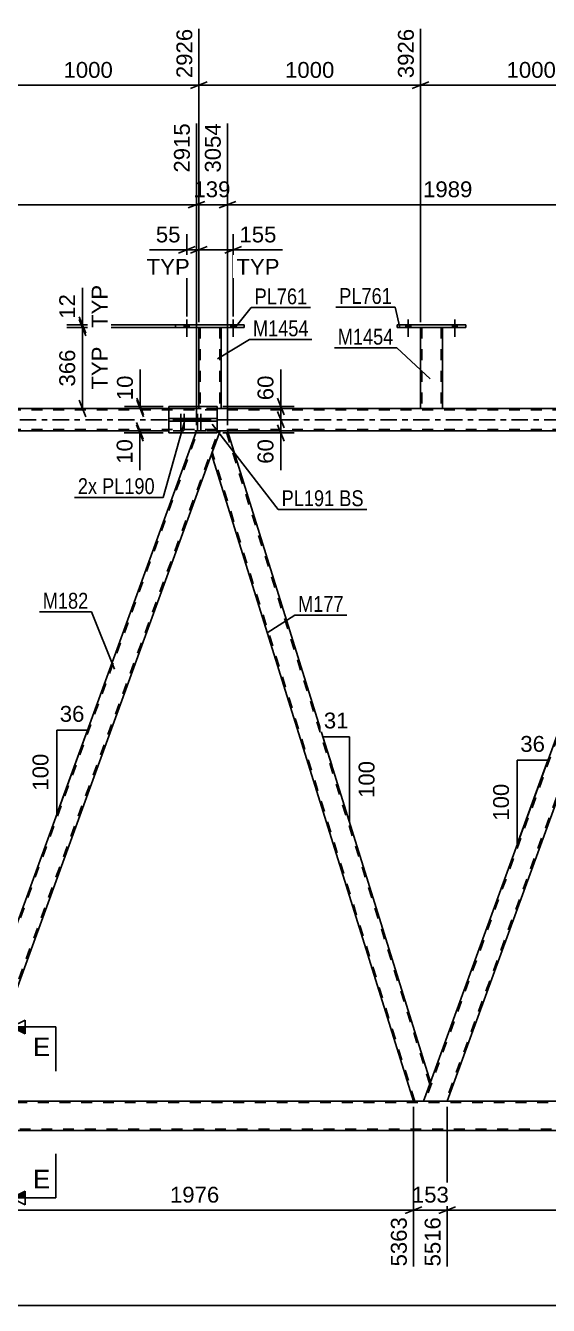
# Model space of a CAD drawing. Header units: millimetres. Extents: x -116 to 725, y -385 to 209.
# Drawn here: x 56.3 to 150.7, y -160.1 to 71.2 of the extents above; entities that cross this region are included whole.
import ezdxf

# ---------------------------------------------------------------- set-up
doc = ezdxf.new("R2010")
doc.units = ezdxf.units.MM
doc.linetypes.add('DXK_LINE_DOT2', pattern=[3.9198, 1.9599, -1.9599])
doc.linetypes.add('DXK_LINE_DOT3', pattern=[5.9187, 2.979, -0.9799, 0.9799, -0.9799])
doc.styles.add('Arial', font='arial.ttf', dxfattribs={"height": 0.2})
doc.styles.add('Arial Narrow', font='ARIALN.TTF', dxfattribs={"height": 0.2})

# ---------------------------------------------------------------- blocks, each defined once
blk = doc.blocks.new('Part-203724257-5581 - 5151')
at = {"color": 7, "linetype": 'DXK_LINE_DOT2'}
for p, q in [((43.25, -123.22), (87.37, -2)), ((46.99, -123.22), (91.11, -2)), ((87.11, -2), (86.97, -2.4)), ((90.86, -2), (87.11, -2)), ((87.37, -2), (87.39, -2)), ((91.37, -2), (89.82, -6.25)), ((42.99, -123.22), (44.75, -118.4)), ((47.25, -123.22), (49, -118.4)), ((47.25, -123.22), (42.99, -123.22))]:
    blk.add_line(p, q, dxfattribs=at)
at = {"color": 2, "linetype": 'Continuous'}
for p, q in [((90.86, -2), (90.85, -2)), ((91.37, -2), (90.86, -2)), ((44.75, -118.4), (86.97, -2.4)), ((49, -118.4), (89.82, -6.25))]:
    blk.add_line(p, q, dxfattribs=at)
blk = doc.blocks.new('Bolt-203724257-5195 - 5151')
at = {"linetype": 'Continuous'}
for points in [[(84.91, 16.64), (85.79, 16.64), (85.79, 17.12), (84.91, 17.12)], [(93.31, 16.64), (94.19, 16.64), (94.19, 17.12), (93.31, 17.12)]]:
    blk.add_hatch(color=1, dxfattribs=at).paths.add_polyline_path(points)
at = {"color": 1, "linetype": 'Continuous'}
for p, q in [((84.91, 17.12), (84.91, 16.64)), ((85.35, 18.12), (85.35, 15)), ((85.79, 17.12), (85.79, 16.64)), ((93.31, 17.12), (93.31, 16.64)), ((93.75, 18.12), (93.75, 15)), ((94.19, 17.12), (94.19, 16.64))]:
    blk.add_line(p, q, dxfattribs=at)
blk = doc.blocks.new('Bolt-203724257-5196 - 5151')
at = {"linetype": 'Continuous'}
for points in [[(84.91, 16.64), (85.79, 16.64), (85.79, 17.12), (84.91, 17.12)], [(93.31, 16.64), (94.19, 16.64), (94.19, 17.12), (93.31, 17.12)]]:
    blk.add_hatch(color=1, dxfattribs=at).paths.add_polyline_path(points)
at = {"color": 1, "linetype": 'Continuous'}
for p, q in [((84.91, 17.12), (84.91, 16.64)), ((85.35, 18.12), (85.35, 15)), ((85.79, 17.12), (85.79, 16.64)), ((93.31, 17.12), (93.31, 16.64)), ((93.75, 18.12), (93.75, 15)), ((94.19, 17.12), (94.19, 16.64))]:
    blk.add_line(p, q, dxfattribs=at)
blk = doc.blocks.new('Bolt-203724257-5197 - 5151')
at = {"linetype": 'Continuous'}
for points in [[(124.91, 16.64), (125.79, 16.64), (125.79, 17.12), (124.91, 17.12)], [(133.31, 16.64), (134.19, 16.64), (134.19, 17.12), (133.31, 17.12)]]:
    blk.add_hatch(color=1, dxfattribs=at).paths.add_polyline_path(points)
at = {"color": 1, "linetype": 'Continuous'}
for p, q in [((124.91, 17.12), (124.91, 16.64)), ((125.35, 18.12), (125.35, 15)), ((125.79, 17.12), (125.79, 16.64)), ((133.31, 17.12), (133.31, 16.64)), ((133.75, 18.12), (133.75, 15)), ((134.19, 17.12), (134.19, 16.64))]:
    blk.add_line(p, q, dxfattribs=at)
blk = doc.blocks.new('Bolt-203724257-5198 - 5151')
at = {"linetype": 'Continuous'}
for points in [[(124.91, 16.64), (125.79, 16.64), (125.79, 17.12), (124.91, 17.12)], [(133.31, 16.64), (134.19, 16.64), (134.19, 17.12), (133.31, 17.12)]]:
    blk.add_hatch(color=1, dxfattribs=at).paths.add_polyline_path(points)
at = {"color": 1, "linetype": 'Continuous'}
for p, q in [((124.91, 17.12), (124.91, 16.64)), ((125.35, 18.12), (125.35, 15)), ((125.79, 17.12), (125.79, 16.64)), ((133.31, 17.12), (133.31, 16.64)), ((133.75, 18.12), (133.75, 15)), ((134.19, 17.12), (134.19, 16.64))]:
    blk.add_line(p, q, dxfattribs=at)
blk = doc.blocks.new('Bolt-203724257-5201 - 5151')
at = {"color": 1, "linetype": 'DXK_LINE_DOT2'}
for p, q in [((83.91, 0.24), (83.91, -0.24)), ((84.27, 1.04), (84.27, -1.96)), ((84.5, 0.24), (84.5, -0.24)), ((84.63, 0.24), (84.63, -0.24)), ((84.86, 1.04), (84.86, -1.96)), ((85.22, 0.24), (85.22, -0.24)), ((86.94, 0.24), (86.94, -0.24)), ((87.3, 1.04), (87.3, -1.96)), ((87.53, 0.24), (87.53, -0.24)), ((87.66, 0.24), (87.66, -0.24)), ((87.89, 1.04), (87.89, -1.96)), ((88.25, 0.24), (88.25, -0.24))]:
    blk.add_line(p, q, dxfattribs=at)
blk = doc.blocks.new('Part-203724257-5242 - 5151')
at = {"color": 7, "linetype": 'DXK_LINE_DOT2'}
for p, q in [((605.29, -123.46), (-50.14, -123.46)), ((605.92, -128.26), (-50.14, -128.26))]:
    blk.add_line(p, q, dxfattribs=at)
at = {"color": 2, "linetype": 'Continuous'}
for p, q in [((206.76, -123.22), (51.7, -123.22)), ((206.76, -128.5), (51.7, -128.5))]:
    blk.add_line(p, q, dxfattribs=at)
blk = doc.blocks.new('Part-203724257-5247 - 5151')
at = {"color": 7, "linetype": 'DXK_LINE_DOT3'}
blk.add_line((-39.49, 0), (623.74, 0), dxfattribs=at)
at = {"color": 7, "linetype": 'DXK_LINE_DOT2'}
for p, q in [((623.74, 1.76), (-29.49, 1.76)), ((91.55, 2), (82.11, 2)), ((131.55, 2), (127.55, 2)), ((623.74, -1.76), (-29.49, -1.76)), ((92.69, -2), (82.11, -2))]:
    blk.add_line(p, q, dxfattribs=at)
at = {"color": 2, "linetype": 'Continuous'}
for p, q in [((82.11, 2), (51.55, 2)), ((127.55, 2), (91.55, 2)), ((167.55, 2), (131.55, 2)), ((82.11, -2), (13.17, -2)), ((172.25, -2), (92.69, -2))]:
    blk.add_line(p, q, dxfattribs=at)
blk = doc.blocks.new('Part-203724257-5282 - 5151')
at = {"color": 2, "linetype": 'Continuous'}
for p, q in [((83.35, 16.64), (83.35, 17.12)), ((83.35, 17.12), (95.75, 17.12)), ((95.75, 16.64), (83.35, 16.64)), ((95.75, 17.12), (95.75, 16.64))]:
    blk.add_line(p, q, dxfattribs=at)
blk = doc.blocks.new('Part-203724257-5287 - 5151')
at = {"color": 7, "linetype": 'DXK_LINE_DOT2'}
for p, q in [((87.55, 16.64), (87.55, 16.65)), ((87.55, 16.64), (87.55, 16.65)), ((87.58, 16.65), (87.55, 16.65)), ((87.55, 16.64), (87.55, 16.64)), ((87.55, 16.64), (87.58, 16.64)), ((87.69, 16.65), (87.58, 16.65)), ((87.58, 16.64), (87.69, 16.64)), ((87.84, 16.65), (87.69, 16.65)), ((87.69, 16.64), (87.84, 16.64)), ((87.79, 16.65), (87.79, 16.64)), ((87.79, 16.65), (87.79, 2)), ((87.79, 16.65), (87.8, 16.65)), ((87.8, 16.64), (87.79, 16.64)), ((87.8, 16.65), (87.86, 16.65)), ((87.86, 16.64), (87.8, 16.64)), ((91.25, 16.65), (87.84, 16.65)), ((91.25, 16.64), (87.84, 16.64)), ((87.86, 16.65), (87.93, 16.65)), ((91.16, 16.64), (87.86, 16.64)), ((91.24, 16.65), (87.93, 16.65)), ((91.24, 16.64), (91.16, 16.64)), ((91.24, 16.65), (91.29, 16.65)), ((91.29, 16.64), (91.24, 16.64)), ((91.41, 16.65), (91.25, 16.65)), ((91.25, 16.64), (91.41, 16.64)), ((91.29, 16.65), (91.31, 16.65)), ((91.31, 16.64), (91.29, 16.64)), ((91.31, 16.64), (91.31, 16.65)), ((91.31, 16.65), (91.31, 2)), ((91.51, 16.65), (91.41, 16.65)), ((91.41, 16.64), (91.51, 16.64)), ((91.55, 16.65), (91.51, 16.65)), ((91.51, 16.64), (91.55, 16.64)), ((91.55, 16.65), (91.55, 16.64)), ((91.55, 16.64), (91.55, 16.65)), ((91.55, 16.64), (91.55, 16.64)), ((87.55, 2.4), (87.55, 2)), ((87.58, 2), (87.55, 2)), ((87.55, 2), (87.58, 2)), ((87.69, 2), (87.58, 2)), ((87.58, 2), (87.69, 2)), ((87.84, 2), (87.69, 2)), ((87.69, 2), (87.84, 2)), ((87.8, 2), (87.79, 2)), ((87.79, 2), (87.8, 2)), ((87.86, 2), (87.8, 2)), ((87.8, 2), (87.86, 2)), ((91.25, 2), (87.84, 2)), ((90.85, 2), (87.84, 2)), ((91.16, 2), (87.86, 2)), ((87.86, 2), (87.93, 2)), ((91.29, 2), (87.93, 2)), ((91.24, 2), (91.16, 2)), ((91.29, 2), (91.24, 2)), ((91.25, 2), (91.41, 2)), ((91.31, 2), (91.29, 2)), ((91.29, 2), (91.31, 2)), ((91.41, 2), (91.51, 2)), ((91.51, 2), (91.55, 2))]:
    blk.add_line(p, q, dxfattribs=at)
at = {"color": 2, "linetype": 'Continuous'}
for p, q in [((87.55, 16.64), (87.55, 2.4)), ((91.55, 16.64), (91.55, 2)), ((91.25, 2), (90.85, 2)), ((91.41, 2), (91.25, 2)), ((91.51, 2), (91.41, 2)), ((91.55, 2), (91.51, 2))]:
    blk.add_line(p, q, dxfattribs=at)
blk = doc.blocks.new('Part-203724257-5292 - 5151')
at = {"color": 2, "linetype": 'Continuous'}
for p, q in [((123.35, 16.64), (123.35, 17.12)), ((123.35, 17.12), (135.75, 17.12)), ((135.75, 16.64), (123.35, 16.64)), ((135.75, 17.12), (135.75, 16.64))]:
    blk.add_line(p, q, dxfattribs=at)
blk = doc.blocks.new('Part-203724257-5297 - 5151')
at = {"color": 7, "linetype": 'DXK_LINE_DOT2'}
for p, q in [((127.55, 16.64), (127.55, 16.65)), ((127.55, 16.65), (127.55, 16.64)), ((127.58, 16.65), (127.55, 16.65)), ((127.55, 16.64), (127.55, 16.64)), ((127.55, 16.64), (127.58, 16.64)), ((127.69, 16.65), (127.58, 16.65)), ((127.58, 16.64), (127.69, 16.64)), ((127.84, 16.65), (127.69, 16.65)), ((127.69, 16.64), (127.84, 16.64)), ((127.79, 16.65), (127.79, 16.64)), ((127.79, 16.65), (127.79, 2)), ((127.79, 16.65), (127.8, 16.65)), ((127.8, 16.64), (127.79, 16.64)), ((127.8, 16.65), (127.86, 16.65)), ((127.86, 16.64), (127.8, 16.64)), ((131.25, 16.65), (127.84, 16.65)), ((131.25, 16.64), (127.84, 16.64)), ((127.86, 16.65), (127.93, 16.65)), ((131.16, 16.64), (127.86, 16.64)), ((131.24, 16.65), (127.93, 16.65)), ((131.24, 16.64), (131.16, 16.64)), ((131.24, 16.65), (131.29, 16.65)), ((131.29, 16.64), (131.24, 16.64)), ((131.41, 16.65), (131.25, 16.65)), ((131.25, 16.64), (131.41, 16.64)), ((131.29, 16.65), (131.31, 16.65)), ((131.31, 16.64), (131.29, 16.64)), ((131.31, 16.64), (131.31, 16.65)), ((131.31, 16.65), (131.31, 2)), ((131.51, 16.65), (131.41, 16.65)), ((131.41, 16.64), (131.51, 16.64)), ((131.55, 16.65), (131.51, 16.65)), ((131.51, 16.64), (131.55, 16.64)), ((131.55, 16.65), (131.55, 16.64)), ((131.55, 16.64), (131.55, 16.65)), ((131.55, 16.64), (131.55, 16.64)), ((127.55, 2), (127.58, 2)), ((127.58, 2), (127.69, 2)), ((127.69, 2), (127.84, 2)), ((127.8, 2), (127.79, 2)), ((127.79, 2), (127.8, 2)), ((127.86, 2), (127.8, 2)), ((127.8, 2), (127.86, 2)), ((131.25, 2), (127.84, 2)), ((131.16, 2), (127.86, 2)), ((127.86, 2), (127.93, 2)), ((131.24, 2), (127.93, 2)), ((131.24, 2), (131.16, 2)), ((131.29, 2), (131.24, 2)), ((131.24, 2), (131.29, 2)), ((131.25, 2), (131.41, 2)), ((131.31, 2), (131.29, 2)), ((131.29, 2), (131.31, 2)), ((131.41, 2), (131.51, 2)), ((131.51, 2), (131.55, 2))]:
    blk.add_line(p, q, dxfattribs=at)
at = {"color": 2, "linetype": 'Continuous'}
for p, q in [((127.55, 16.64), (127.55, 2)), ((131.55, 16.64), (131.55, 2)), ((127.58, 2), (127.55, 2)), ((127.69, 2), (127.58, 2)), ((127.84, 2), (127.69, 2)), ((131.25, 2), (127.84, 2)), ((131.41, 2), (131.25, 2)), ((131.51, 2), (131.41, 2)), ((131.55, 2), (131.51, 2))]:
    blk.add_line(p, q, dxfattribs=at)
blk = doc.blocks.new('Part-203724257-5312 - 5151')
at = {"color": 7, "linetype": 'DXK_LINE_DOT2'}
for p, q in [((82.11, 2.4), (82.11, -2.4)), ((82.11, 2.4), (90.85, 2.4)), ((90.85, 2.4), (90.85, -2.4)), ((82.11, -2.4), (90.85, -2.4))]:
    blk.add_line(p, q, dxfattribs=at)
blk = doc.blocks.new('Part-203724257-5679 - 5151')
at = {"color": 2, "linetype": 'Continuous'}
for p, q in [((90.85, 2.4), (82.11, 2.4)), ((82.11, 2.4), (82.11, 0.24)), ((90.85, -2.4), (90.85, 2.4)), ((82.11, -2.4), (82.11, -0.24)), ((90.85, -2.4), (82.11, -2.4))]:
    blk.add_line(p, q, dxfattribs=at)
at = {"color": 7, "linetype": 'DXK_LINE_DOT2'}
blk.add_line((82.11, -0.24), (82.11, 0.24), dxfattribs=at)
blk = doc.blocks.new('Part-203724257-5576 - 5151')
at = {"color": 7, "linetype": 'DXK_LINE_DOT2'}
for p, q in [((172.5, -2), (128.38, -123.22)), ((176.25, -2), (132.13, -123.22)), ((172.5, -2), (172.52, -2)), ((176.5, -2), (174.96, -6.25)), ((129.39, -119.75), (128.13, -123.22)), ((132.38, -123.22), (128.13, -123.22))]:
    blk.add_line(p, q, dxfattribs=at)
at = {"color": 2, "linetype": 'Continuous'}
for p, q in [((172.25, -2), (129.39, -119.75)), ((172.25, -2), (176.5, -2)), ((174.96, -6.25), (132.38, -123.22))]:
    blk.add_line(p, q, dxfattribs=at)
blk = doc.blocks.new('Part-203724257-5616 - 5151')
at = {"color": 2, "linetype": 'Continuous'}
for p, q in [((91.37, -2), (89.82, -6.25)), ((92.69, -2), (91.37, -2)), ((129.39, -119.75), (92.69, -2)), ((126.28, -123.22), (89.82, -6.25)), ((128.13, -123.22), (129.39, -119.75))]:
    blk.add_line(p, q, dxfattribs=at)
at = {"color": 7, "linetype": 'DXK_LINE_DOT2'}
for p, q in [((129.25, -120.12), (92.43, -2)), ((126.53, -123.22), (89.96, -5.88)), ((128.13, -123.22), (126.28, -123.22))]:
    blk.add_line(p, q, dxfattribs=at)
blk = doc.blocks.new('Part-203724257-5664 - 5151')
at = {"color": 7, "linetype": 'DXK_LINE_DOT2'}
for p, q in [((90.85, 0.24), (82.11, 0.24)), ((82.11, 0.24), (82.11, -0.24)), ((88.54, 0.24), (88.54, -0.24)), ((90.85, 0.24), (90.85, -0.24)), ((90.85, -0.24), (82.11, -0.24))]:
    blk.add_line(p, q, dxfattribs=at)
blk = doc.blocks.new('Part-203724257-5674 - 5151')
at = {"color": 2, "linetype": 'Continuous'}
for p, q in [((82.11, -0.24), (82.11, 0.24)), ((90.85, 0.24), (82.11, 0.24)), ((88.54, -0.24), (88.54, 0.24)), ((90.85, 0.24), (90.85, -0.24)), ((90.85, -0.24), (82.11, -0.24))]:
    blk.add_line(p, q, dxfattribs=at)
blk = doc.blocks.new('Bolt-203724257-5680 - 5151')
at = {"linetype": 'Continuous'}
for points in [[(84.63, 0.24), (83.91, 0.24), (83.91, -0.24), (84.63, -0.24)], [(85.22, 0.24), (84.5, 0.24), (84.5, -0.24), (85.22, -0.24)], [(87.66, 0.24), (86.94, 0.24), (86.94, -0.24), (87.66, -0.24)], [(88.25, 0.24), (87.53, 0.24), (87.53, -0.24), (88.25, -0.24)]]:
    blk.add_hatch(color=1, dxfattribs=at).paths.add_polyline_path(points)
at = {"color": 1, "linetype": 'Continuous'}
for p, q in [((83.91, 0.24), (83.91, -0.24)), ((84.27, 1.04), (84.27, -1.96)), ((84.5, 0.24), (84.5, -0.24)), ((84.63, 0.24), (84.63, -0.24)), ((84.86, 1.04), (84.86, -1.96)), ((85.22, 0.24), (85.22, -0.24)), ((86.94, 0.24), (86.94, -0.24)), ((87.3, 1.04), (87.3, -1.96)), ((87.53, 0.24), (87.53, -0.24)), ((87.66, 0.24), (87.66, -0.24)), ((87.89, 1.04), (87.89, -1.96)), ((88.25, 0.24), (88.25, -0.24))]:
    blk.add_line(p, q, dxfattribs=at)
blk = doc.blocks.new('StraightDimension-203724257-6617 - 5151')
at = {"color": 7, "linetype": 'Continuous'}
for p, q in [((101.75, 1.5), (102.95, -1.5)), ((91.85, 0), (104.75, 0)), ((102.95, -3.9), (101.75, -0.9)), ((102.35, -2.4), (102.35, 0)), ((91.85, -2.4), (104.75, -2.4))]:
    blk.add_line(p, q, dxfattribs=at)
at = {"color": 0}
blk.add_wipeout([(101.6, -2.93), (97.4, -2.93), (97.4, -8.57), (101.6, -8.57)], dxfattribs=at)
at = {"color": 7, "linetype": 'Continuous'}
blk.add_line((102.35, -2.4), (102.35, -9.1), dxfattribs=at)
blk.add_line((102.35, -2.4), (102.35, -9.1), dxfattribs=at)
at = {"color": 3, "style": 'Arial'}
blk.add_text('60', height=2.865, rotation=90.0002, dxfattribs=at).set_placement((101, -7.97))
blk = doc.blocks.new('AngleDimension-203724257-6603 - 5151')
at = {"color": 7, "linetype": 'Continuous'}
for p, q in [((61.87, -56.11), (67.42, -56.11)), ((61.87, -71.34), (67.42, -56.11)), ((61.87, -71.34), (61.87, -56.11)), ((62.92, -68.46), (67.42, -56.11))]:
    blk.add_line(p, q, dxfattribs=at)
at = {"color": 0}
for points in [[(67.47, -55.21), (67.47, -51.01), (61.82, -51.01), (61.82, -55.21)], [(60.97, -59.79), (56.77, -59.79), (56.77, -67.66), (60.97, -67.66)]]:
    blk.add_wipeout(points, dxfattribs=at)
at = {"color": 3, "style": 'Arial'}
blk.add_text('36', height=2.865, dxfattribs=at).set_placement((62.42, -54.61))
blk.add_text('100', height=2.865, rotation=90.0002, dxfattribs=at).set_placement((60.37, -67.06))
blk = doc.blocks.new('StraightDimension-203724257-5969 - 5151')
at = {"color": 7, "linetype": 'Continuous'}
for p, q in [((127.55, 17.64), (127.55, 70.64)), ((167.55, 17.64), (167.55, 70.64)), ((129.05, 61.05), (126.05, 59.85)), ((127.55, 60.45), (167.55, 60.45)), ((166.05, 59.85), (169.05, 61.05))]:
    blk.add_line(p, q, dxfattribs=at)
at = {"color": 0, "linetype": 'Continuous'}
blk.add_wipeout([(166.95, 71.24), (162.75, 71.24), (162.75, 61.15), (166.95, 61.15)], dxfattribs=at)
at = {"color": 0}
blk.add_wipeout([(152.59, 61.2), (152.59, 65.4), (142.5, 65.4), (142.5, 61.2)], dxfattribs=at)
at = {"color": 3, "linetype": 'Continuous', "style": 'Arial'}
blk.add_text('4926', height=2.865, rotation=90.0002, dxfattribs=at).set_placement((166.35, 61.75))
at = {"color": 3, "style": 'Arial'}
blk.add_text('1000', height=2.865, dxfattribs=at).set_placement((143.1, 61.8))
blk = doc.blocks.new('AngleDimension-203724257-7009 - 5151')
at = {"color": 7, "linetype": 'Continuous'}
for p, q in [((145.03, -61.54), (150.57, -61.54)), ((145.03, -76.76), (150.57, -61.54)), ((145.03, -76.76), (145.03, -61.54)), ((147.75, -69.3), (150.57, -61.54))]:
    blk.add_line(p, q, dxfattribs=at)
at = {"color": 0}
for points in [[(150.63, -60.64), (150.63, -56.44), (144.98, -56.44), (144.98, -60.64)], [(144.13, -65.22), (139.93, -65.22), (139.93, -73.09), (144.13, -73.09)]]:
    blk.add_wipeout(points, dxfattribs=at)
at = {"color": 3, "style": 'Arial'}
blk.add_text('36', height=2.865, dxfattribs=at).set_placement((145.58, -60.04))
blk.add_text('100', height=2.865, rotation=90.0002, dxfattribs=at).set_placement((143.53, -72.49))
blk = doc.blocks.new('StraightDimension-203724257-6466 - 5151')
at = {"color": 7, "linetype": 'Continuous'}
for p, q in [((85.35, 18.63), (85.35, 33.55)), ((87.55, 17.64), (87.55, 33.55)), ((83.85, 30.1), (86.85, 31.3)), ((85.35, 30.7), (87.55, 30.7)), ((89.05, 31.3), (86.05, 30.1))]:
    blk.add_line(p, q, dxfattribs=at)
at = {"color": 0}
blk.add_wipeout([(84.82, 31.45), (84.82, 35.65), (79.17, 35.65), (79.17, 31.45)], dxfattribs=at)
at = {"color": 7, "linetype": 'Continuous'}
blk.add_line((85.35, 30.7), (78.65, 30.7), dxfattribs=at)
at = {"color": 3, "style": 'Arial'}
blk.add_text('55', height=2.865, dxfattribs=at).set_placement((79.77, 32.05))
at = {"color": 0, "linetype": 'Continuous'}
blk.add_wipeout([(86.49, 25.6), (86.49, 29.8), (77.51, 29.8), (77.51, 25.6)], dxfattribs=at)
at = {"color": 7, "linetype": 'Continuous'}
blk.add_line((85.35, 30.7), (78.65, 30.7), dxfattribs=at)
at = {"color": 3, "linetype": 'Continuous', "style": 'Arial'}
blk.add_text('TYP', height=2.865, dxfattribs=at).set_placement((78.11, 26.2))
blk = doc.blocks.new('StraightDimension-203724257-6443 - 5151')
at = {"color": 7, "linetype": 'Continuous'}
for p, q in [((87.11, -1), (87.11, 53.57)), ((92.69, -1), (92.69, 53.57)), ((85.61, 38.27), (88.61, 39.47)), ((94.19, 39.47), (91.19, 38.27)), ((87.11, 38.87), (92.69, 38.87))]:
    blk.add_line(p, q, dxfattribs=at)
at = {"color": 0}
blk.add_wipeout([(93.83, 39.62), (93.83, 43.82), (85.96, 43.82), (85.96, 39.62)], dxfattribs=at)
at = {"color": 0, "linetype": 'Continuous'}
blk.add_wipeout([(92.09, 54.17), (87.89, 54.17), (87.89, 44.07), (92.09, 44.07)], dxfattribs=at)
at = {"color": 3, "linetype": 'Continuous', "style": 'Arial'}
blk.add_text('3054', height=2.865, rotation=90.0002, dxfattribs=at).set_placement((91.49, 44.67))
at = {"color": 3, "style": 'Arial'}
blk.add_text('139', height=2.865, dxfattribs=at).set_placement((86.56, 40.22))
blk = doc.blocks.new('StraightDimension-203724257-6894 - 5151')
at = {"color": 7, "linetype": 'Continuous'}
for p, q in [((88.55, 16.64), (63.7, 16.64)), ((67.15, 15.14), (65.95, 18.14)), ((66.55, 2), (66.55, 16.64)), ((65.95, 3.5), (67.15, 0.5)), ((86.55, 2), (63.7, 2))]:
    blk.add_line(p, q, dxfattribs=at)
at = {"color": 0}
blk.add_wipeout([(65.8, 13.26), (61.6, 13.26), (61.6, 5.39), (65.8, 5.39)], dxfattribs=at)
at = {"color": 0, "linetype": 'Continuous'}
blk.add_wipeout([(71.65, 13.81), (67.45, 13.81), (67.45, 4.83), (71.65, 4.83)], dxfattribs=at)
at = {"color": 3, "style": 'Arial'}
blk.add_text('366', height=2.865, rotation=90.0002, dxfattribs=at).set_placement((65.2, 5.99))
at = {"color": 3, "linetype": 'Continuous', "style": 'Arial'}
blk.add_text('TYP', height=2.865, rotation=90.0002, dxfattribs=at).set_placement((71.05, 5.43))
blk = doc.blocks.new('StraightDimension-203724257-6523 - 5151')
at = {"color": 7, "linetype": 'Continuous'}
for p, q in [((81.11, -2), (74.06, -2)), ((76.31, -0.5), (77.51, -3.5)), ((77.51, -3.9), (76.31, -0.9)), ((76.91, -2.4), (76.91, -2)), ((81.11, -2.4), (74.06, -2.4))]:
    blk.add_line(p, q, dxfattribs=at)
at = {"color": 0}
blk.add_wipeout([(76.16, -2.93), (71.96, -2.93), (71.96, -8.57), (76.16, -8.57)], dxfattribs=at)
at = {"color": 7, "linetype": 'Continuous'}
blk.add_line((76.91, -2.4), (76.91, -9.1), dxfattribs=at)
blk.add_line((76.91, -2.4), (76.91, -9.1), dxfattribs=at)
at = {"color": 3, "style": 'Arial'}
blk.add_text('10', height=2.865, rotation=90.0002, dxfattribs=at).set_placement((75.56, -7.97))
blk = doc.blocks.new('StraightDimension-203724257-6473 - 5151')
at = {"color": 7, "linetype": 'Continuous'}
for p, q in [((87.55, 17.64), (87.55, 33.55)), ((93.75, 18.63), (93.75, 33.55)), ((86.05, 30.1), (89.05, 31.3)), ((87.55, 30.7), (93.75, 30.7)), ((95.25, 31.3), (92.25, 30.1))]:
    blk.add_line(p, q, dxfattribs=at)
at = {"color": 0}
blk.add_wipeout([(102.14, 31.45), (102.14, 35.65), (94.27, 35.65), (94.27, 31.45)], dxfattribs=at)
at = {"color": 7, "linetype": 'Continuous'}
blk.add_line((93.75, 30.7), (102.67, 30.7), dxfattribs=at)
at = {"color": 3, "style": 'Arial'}
blk.add_text('155', height=2.865, dxfattribs=at).set_placement((94.87, 32.05))
at = {"color": 0, "linetype": 'Continuous'}
blk.add_wipeout([(102.69, 25.6), (102.69, 29.8), (93.72, 29.8), (93.72, 25.6)], dxfattribs=at)
at = {"color": 7, "linetype": 'Continuous'}
blk.add_line((93.75, 30.7), (102.67, 30.7), dxfattribs=at)
at = {"color": 3, "linetype": 'Continuous', "style": 'Arial'}
blk.add_text('TYP', height=2.865, dxfattribs=at).set_placement((94.32, 26.2))
blk = doc.blocks.new('StraightDimension-203724257-6495 - 5151')
at = {"color": 7, "linetype": 'Continuous'}
for p, q in [((81.11, 2.4), (74.12, 2.4)), ((76.37, 3.9), (77.57, 0.9)), ((77.57, 0.5), (76.37, 3.5)), ((76.97, 2), (76.97, 2.4)), ((81.11, 2), (74.12, 2))]:
    blk.add_line(p, q, dxfattribs=at)
at = {"color": 0}
blk.add_wipeout([(76.22, 8.57), (72.02, 8.57), (72.02, 2.92), (76.22, 2.92)], dxfattribs=at)
at = {"color": 7, "linetype": 'Continuous'}
blk.add_line((76.97, 2.4), (76.97, 9.1), dxfattribs=at)
blk.add_line((76.97, 2.4), (76.97, 9.1), dxfattribs=at)
at = {"color": 3, "style": 'Arial'}
blk.add_text('10', height=2.865, rotation=90.0002, dxfattribs=at).set_placement((75.62, 3.52))
blk = doc.blocks.new('AngleDimension-203724257-6481 - 5151')
at = {"color": 7, "linetype": 'Continuous'}
for p, q in [((111.54, -62.48), (109.93, -57.31)), ((114.75, -57.31), (109.93, -57.31)), ((114.75, -72.78), (109.93, -57.31)), ((114.75, -72.78), (114.75, -57.31))]:
    blk.add_line(p, q, dxfattribs=at)
at = {"color": 0}
for points in [[(115.16, -56.41), (115.16, -52.21), (109.51, -52.21), (109.51, -56.41)], [(119.85, -61.11), (115.65, -61.11), (115.65, -68.98), (119.85, -68.98)]]:
    blk.add_wipeout(points, dxfattribs=at)
at = {"color": 3, "style": 'Arial'}
blk.add_text('31', height=2.865, dxfattribs=at).set_placement((110.11, -55.81))
blk.add_text('100', height=2.865, rotation=90.0002, dxfattribs=at).set_placement((119.25, -68.38))
blk = doc.blocks.new('StraightDimension-203724257-6399 - 5151')
at = {"color": 7, "linetype": 'Continuous'}
for p, q in [((92.69, -1), (92.69, 53.57)), ((172.25, -1), (172.25, 53.57)), ((94.19, 39.47), (91.19, 38.27)), ((170.75, 38.27), (173.75, 39.47)), ((92.69, 38.87), (172.25, 38.87))]:
    blk.add_line(p, q, dxfattribs=at)
at = {"color": 0, "linetype": 'Continuous'}
blk.add_wipeout([(171.65, 54.17), (167.45, 54.17), (167.45, 44.07), (171.65, 44.07)], dxfattribs=at)
at = {"color": 0}
blk.add_wipeout([(137.51, 39.62), (137.51, 43.82), (127.42, 43.82), (127.42, 39.62)], dxfattribs=at)
at = {"color": 3, "linetype": 'Continuous', "style": 'Arial'}
blk.add_text('5043', height=2.865, rotation=90.0002, dxfattribs=at).set_placement((171.05, 44.67))
at = {"color": 3, "style": 'Arial'}
blk.add_text('1989', height=2.865, dxfattribs=at).set_placement((128.02, 40.22))
blk = doc.blocks.new('StraightDimension-203724257-5977 - 5151')
at = {"color": 7, "linetype": 'Continuous'}
for p, q in [((87.55, 17.64), (87.55, 70.64)), ((127.55, 17.64), (127.55, 70.64)), ((89.05, 61.05), (86.05, 59.85)), ((87.55, 60.45), (127.55, 60.45)), ((126.05, 59.85), (129.05, 61.05))]:
    blk.add_line(p, q, dxfattribs=at)
at = {"color": 0, "linetype": 'Continuous'}
blk.add_wipeout([(126.95, 71.24), (122.75, 71.24), (122.75, 61.15), (126.95, 61.15)], dxfattribs=at)
at = {"color": 0}
blk.add_wipeout([(112.59, 61.2), (112.59, 65.4), (102.5, 65.4), (102.5, 61.2)], dxfattribs=at)
at = {"color": 3, "linetype": 'Continuous', "style": 'Arial'}
blk.add_text('3926', height=2.865, rotation=90.0002, dxfattribs=at).set_placement((126.35, 61.75))
at = {"color": 3, "style": 'Arial'}
blk.add_text('1000', height=2.865, dxfattribs=at).set_placement((103.1, 61.8))
blk = doc.blocks.new('StraightDimension-203724257-5869 - 5151')
at = {"color": 7, "linetype": 'Continuous'}
for p, q in [((132.38, -124.22), (132.38, -153.07)), ((211.41, -124.22), (211.41, -153.07)), ((133.88, -142.28), (130.88, -143.48)), ((132.38, -142.88), (211.41, -142.88)), ((209.91, -143.48), (212.91, -142.28))]:
    blk.add_line(p, q, dxfattribs=at)
at = {"color": 0}
blk.add_wipeout([(176.95, -142.13), (176.95, -137.93), (166.85, -137.93), (166.85, -142.13)], dxfattribs=at)
at = {"color": 0, "linetype": 'Continuous'}
blk.add_wipeout([(210.81, -143.58), (206.61, -143.58), (206.61, -153.67), (210.81, -153.67)], dxfattribs=at)
at = {"color": 3, "style": 'Arial'}
blk.add_text('1976', height=2.865, dxfattribs=at).set_placement((167.45, -141.53))
at = {"color": 3, "linetype": 'Continuous', "style": 'Arial'}
blk.add_text('7492', height=2.865, rotation=90.0002, dxfattribs=at).set_placement((210.21, -153.07))
blk = doc.blocks.new('StraightDimension-203724257-5887 - 5151')
at = {"color": 7, "linetype": 'Continuous'}
for p, q in [((126.28, -124.22), (126.28, -153.07)), ((132.38, -124.22), (132.38, -153.07)), ((124.78, -143.48), (127.78, -142.28)), ((126.28, -142.88), (132.38, -142.88)), ((133.88, -142.28), (130.88, -143.48))]:
    blk.add_line(p, q, dxfattribs=at)
at = {"color": 0}
blk.add_wipeout([(133.27, -142.13), (133.27, -137.93), (125.4, -137.93), (125.4, -142.13)], dxfattribs=at)
at = {"color": 0, "linetype": 'Continuous'}
blk.add_wipeout([(131.78, -143.58), (127.58, -143.58), (127.58, -153.67), (131.78, -153.67)], dxfattribs=at)
at = {"color": 3, "style": 'Arial'}
blk.add_text('153', height=2.865, dxfattribs=at).set_placement((126, -141.53))
at = {"color": 3, "linetype": 'Continuous', "style": 'Arial'}
blk.add_text('5516', height=2.865, rotation=90.0002, dxfattribs=at).set_placement((131.18, -153.07))
blk = doc.blocks.new('StraightDimension-203724257-5901 - 5151')
at = {"color": 7, "linetype": 'Continuous'}
for p, q in [((47.25, -124.22), (47.25, -153.07)), ((126.28, -124.22), (126.28, -153.07)), ((48.75, -142.28), (45.75, -143.48)), ((47.25, -142.88), (126.28, -142.88)), ((124.78, -143.48), (127.78, -142.28))]:
    blk.add_line(p, q, dxfattribs=at)
at = {"color": 0}
blk.add_wipeout([(91.81, -142.13), (91.81, -137.93), (81.72, -137.93), (81.72, -142.13)], dxfattribs=at)
at = {"color": 0, "linetype": 'Continuous'}
blk.add_wipeout([(125.68, -143.58), (121.48, -143.58), (121.48, -153.67), (125.68, -153.67)], dxfattribs=at)
at = {"color": 3, "style": 'Arial'}
blk.add_text('1976', height=2.865, dxfattribs=at).set_placement((82.32, -141.53))
at = {"color": 3, "linetype": 'Continuous', "style": 'Arial'}
blk.add_text('5363', height=2.865, rotation=90.0002, dxfattribs=at).set_placement((125.08, -153.07))
blk = doc.blocks.new('StraightDimension-203724257-5985 - 5151')
at = {"color": 7, "linetype": 'Continuous'}
for p, q in [((47.55, 17.64), (47.55, 70.64)), ((87.55, 17.64), (87.55, 70.64)), ((49.05, 61.05), (46.05, 59.85)), ((47.55, 60.45), (87.55, 60.45)), ((86.05, 59.85), (89.05, 61.05))]:
    blk.add_line(p, q, dxfattribs=at)
at = {"color": 0, "linetype": 'Continuous'}
blk.add_wipeout([(86.95, 71.24), (82.75, 71.24), (82.75, 61.15), (86.95, 61.15)], dxfattribs=at)
at = {"color": 0}
blk.add_wipeout([(72.59, 61.2), (72.59, 65.4), (62.5, 65.4), (62.5, 61.2)], dxfattribs=at)
at = {"color": 3, "linetype": 'Continuous', "style": 'Arial'}
blk.add_text('2926', height=2.865, rotation=90.0002, dxfattribs=at).set_placement((86.35, 61.75))
at = {"color": 3, "style": 'Arial'}
blk.add_text('1000', height=2.865, dxfattribs=at).set_placement((63.1, 61.8))
blk = doc.blocks.new('StraightDimension-203724257-6120 - 5151')
at = {"color": 7, "linetype": 'Continuous'}
blk.add_line((-59.4, -160.11), (658.24, -160.11), dxfattribs=at)
blk = doc.blocks.new('StraightDimension-203724257-6421 - 5151')
at = {"color": 7, "linetype": 'Continuous'}
for p, q in [((87.11, -1), (87.11, 53.57)), ((7.55, -1), (7.55, 51.34)), ((9.05, 39.47), (6.05, 38.27)), ((85.61, 38.27), (88.61, 39.47)), ((7.55, 38.87), (87.11, 38.87))]:
    blk.add_line(p, q, dxfattribs=at)
at = {"color": 0, "linetype": 'Continuous'}
blk.add_wipeout([(86.51, 54.17), (82.31, 54.17), (82.31, 44.07), (86.51, 44.07)], dxfattribs=at)
at = {"color": 0}
blk.add_wipeout([(52.38, 39.62), (52.38, 43.82), (42.28, 43.82), (42.28, 39.62)], dxfattribs=at)
at = {"color": 3, "linetype": 'Continuous', "style": 'Arial'}
blk.add_text('2915', height=2.865, rotation=90.0002, dxfattribs=at).set_placement((85.91, 44.67))
at = {"color": 3, "style": 'Arial'}
blk.add_text('1989', height=2.865, dxfattribs=at).set_placement((42.88, 40.22))
blk = doc.blocks.new('StraightDimension-203724257-6634 - 5151')
at = {"color": 7, "linetype": 'Continuous'}
for p, q in [((91.85, 2.4), (104.75, 2.4)), ((101.75, 3.9), (102.95, 0.9)), ((102.35, 0), (102.35, 2.4)), ((102.95, -1.5), (101.75, 1.5)), ((91.85, 0), (104.75, 0))]:
    blk.add_line(p, q, dxfattribs=at)
at = {"color": 0}
blk.add_wipeout([(101.6, 8.57), (97.4, 8.57), (97.4, 2.92), (101.6, 2.92)], dxfattribs=at)
at = {"color": 7, "linetype": 'Continuous'}
blk.add_line((102.35, 2.4), (102.35, 9.1), dxfattribs=at)
blk.add_line((102.35, 2.4), (102.35, 9.1), dxfattribs=at)
at = {"color": 3, "style": 'Arial'}
blk.add_text('60', height=2.865, rotation=90.0002, dxfattribs=at).set_placement((101, 3.52))
blk = doc.blocks.new('StraightDimension-203724257-6875 - 5151')
at = {"color": 7, "linetype": 'Continuous'}
for p, q in [((65.95, 18.62), (67.15, 15.62)), ((88.55, 17.12), (63.7, 17.12)), ((88.55, 16.64), (63.7, 16.64)), ((67.15, 15.14), (65.95, 18.14)), ((66.55, 16.64), (66.55, 17.12))]:
    blk.add_line(p, q, dxfattribs=at)
at = {"color": 0}
blk.add_wipeout([(65.8, 23.29), (61.6, 23.29), (61.6, 17.65), (65.8, 17.65)], dxfattribs=at)
at = {"color": 7, "linetype": 'Continuous'}
blk.add_line((66.55, 17.12), (66.55, 23.82), dxfattribs=at)
at = {"color": 3, "style": 'Arial'}
blk.add_text('12', height=2.865, rotation=90.0002, dxfattribs=at).set_placement((65.2, 18.25))
at = {"color": 0, "linetype": 'Continuous'}
blk.add_wipeout([(71.65, 24.96), (67.45, 24.96), (67.45, 15.98), (71.65, 15.98)], dxfattribs=at)
at = {"color": 7, "linetype": 'Continuous'}
blk.add_line((66.55, 17.12), (66.55, 23.82), dxfattribs=at)
at = {"color": 3, "linetype": 'Continuous', "style": 'Arial'}
blk.add_text('TYP', height=2.865, rotation=90.0002, dxfattribs=at).set_placement((71.05, 16.58))
blk = doc.blocks.new('Mark-203724257-5278 - 5151')
at = {"color": 0}
blk.add_wipeout([(107.12, 20.86), (107.12, 23.86), (97.61, 23.86), (97.61, 20.86)], dxfattribs=at)
blk.add_wipeout([(107.12, 20.86), (107.12, 23.86), (97.61, 23.86), (97.61, 20.86)], dxfattribs=at)
at = {"color": 30, "linetype": 'Continuous'}
for p, q in [((94.11, 16.64), (97.01, 20.26)), ((97.01, 20.26), (107.72, 20.26))]:
    blk.add_line(p, q, dxfattribs=at)
at = {"color": 3, "style": 'Arial Narrow'}
blk.add_text('PL761', height=2.863, dxfattribs=at).set_placement((97.61, 20.86))
blk = doc.blocks.new('Mark-203724257-5283 - 5151')
at = {"color": 0}
blk.add_wipeout([(107.36, 15.08), (107.36, 18.08), (97.31, 18.08), (97.31, 15.08)], dxfattribs=at)
blk.add_wipeout([(107.36, 15.08), (107.36, 18.08), (97.31, 18.08), (97.31, 15.08)], dxfattribs=at)
at = {"color": 30, "linetype": 'Continuous'}
for p, q in [((90.89, 10.99), (96.71, 14.48)), ((96.71, 14.48), (107.96, 14.48))]:
    blk.add_line(p, q, dxfattribs=at)
at = {"color": 3, "style": 'Arial Narrow'}
blk.add_text('M1454', height=2.863, dxfattribs=at).set_placement((97.31, 15.08))
blk = doc.blocks.new('Mark-203724257-5288 - 5151')
at = {"color": 0}
blk.add_wipeout([(122.4, 20.93), (122.4, 23.93), (112.89, 23.93), (112.89, 20.93)], dxfattribs=at)
blk.add_wipeout([(122.4, 20.93), (122.4, 23.93), (112.89, 23.93), (112.89, 20.93)], dxfattribs=at)
at = {"color": 30, "linetype": 'Continuous'}
for p in [(112.29, 20.33), (123.84, 16.64)]:
    blk.add_line(p, (123, 20.33), dxfattribs=at)
at = {"color": 3, "style": 'Arial Narrow'}
blk.add_text('PL761', height=2.863, dxfattribs=at).set_placement((112.89, 20.93))
blk = doc.blocks.new('Mark-203724257-5293 - 5151')
at = {"color": 0}
blk.add_wipeout([(122.67, 13.57), (122.67, 16.57), (112.62, 16.57), (112.62, 13.57)], dxfattribs=at)
blk.add_wipeout([(122.67, 13.57), (122.67, 16.57), (112.62, 16.57), (112.62, 13.57)], dxfattribs=at)
at = {"color": 30, "linetype": 'Continuous'}
for p in [(112.02, 12.97), (129.32, 7.38)]:
    blk.add_line(p, (123.27, 12.97), dxfattribs=at)
at = {"color": 3, "style": 'Arial Narrow'}
blk.add_text('M1454', height=2.863, dxfattribs=at).set_placement((112.62, 13.57))
blk = doc.blocks.new('SectionMark-203724257-7061 - 5151')
at = {"linetype": 'Continuous'}
for points in [[(56.2, -109.78), (56.2, -111.03), (53.7, -109.78)], [(56.2, -139.44), (56.2, -140.69), (53.7, -140.69)]]:
    blk.add_hatch(color=6, dxfattribs=at).paths.add_polyline_path(points)
at = {"color": 6, "linetype": 'Continuous'}
for p, q in [((53.7, -109.78), (56.2, -108.53)), ((56.2, -111.03), (56.2, -108.53)), ((61.7, -109.78), (53.7, -109.78)), ((53.7, -109.78), (56.2, -111.03)), ((53.7, -140.69), (56.2, -139.44)), ((61.7, -140.69), (53.7, -140.69)), ((56.2, -141.94), (53.7, -140.69)), ((56.2, -139.44), (56.2, -141.94))]:
    blk.add_line(p, q, dxfattribs=at)
at = {"color": 0, "linetype": 'Continuous'}
for points in [[(60.7, -115.03), (60.7, -111.53), (57.59, -111.53), (57.59, -115.03)], [(60.7, -138.94), (60.7, -135.44), (57.59, -135.44), (57.59, -138.94)]]:
    blk.add_wipeout(points, dxfattribs=at)
at = {"color": 6, "linetype": 'Continuous'}
for p, q in [((61.7, -109.78), (61.7, -117.78)), ((61.7, -140.69), (61.7, -132.69))]:
    blk.add_line(p, q, dxfattribs=at)
at = {"color": 3, "linetype": 'Continuous', "style": 'Arial'}
for p in [(57.59, -115.03), (57.59, -138.94)]:
    blk.add_text('E', height=3.34, dxfattribs=at).set_placement(p)
blk = doc.blocks.new('Mark-203724257-5577 - 5151')
at = {"color": 0}
blk.add_wipeout([(67.58, -34.16), (67.58, -31.16), (59.36, -31.16), (59.36, -34.16)], dxfattribs=at)
blk.add_wipeout([(67.58, -34.16), (67.58, -31.16), (59.36, -31.16), (59.36, -34.16)], dxfattribs=at)
at = {"color": 30, "linetype": 'Continuous'}
for p in [(58.76, -34.76), (72.3, -45.12)]:
    blk.add_line(p, (68.18, -34.76), dxfattribs=at)
at = {"color": 3, "style": 'Arial Narrow'}
blk.add_text('M182', height=2.863, dxfattribs=at).set_placement((59.36, -34.16))
blk = doc.blocks.new('Mark-203724257-5612 - 5151')
at = {"color": 0}
blk.add_wipeout([(113.68, -34.74), (113.68, -31.74), (105.46, -31.74), (105.46, -34.74)], dxfattribs=at)
blk.add_wipeout([(113.68, -34.74), (113.68, -31.74), (105.46, -31.74), (105.46, -34.74)], dxfattribs=at)
at = {"color": 30, "linetype": 'Continuous'}
for p, q in [((99.87, -38.5), (104.86, -35.34)), ((104.86, -35.34), (114.28, -35.34))]:
    blk.add_line(p, q, dxfattribs=at)
at = {"color": 3, "style": 'Arial Narrow'}
blk.add_text('M177', height=2.863, dxfattribs=at).set_placement((105.46, -34.74))
blk = doc.blocks.new('MarkSet-203724257-7127 - 5151')
at = {"color": 30, "linetype": 'Continuous'}
blk.add_line((85.05, 0.09), (81.07, -14.04), dxfattribs=at)
at = {"color": 0}
blk.add_wipeout([(69.17, -13.44), (69.17, -10.44), (65.69, -10.44), (65.69, -13.44)], dxfattribs=at)
blk.add_wipeout([(69.17, -13.44), (69.17, -10.44), (65.69, -10.44), (65.69, -13.44)], dxfattribs=at)
blk.add_wipeout([(79.57, -13.44), (79.57, -10.44), (70.07, -10.44), (70.07, -13.44)], dxfattribs=at)
blk.add_wipeout([(79.57, -13.44), (79.57, -10.44), (70.07, -10.44), (70.07, -13.44)], dxfattribs=at)
at = {"color": 30, "linetype": 'Continuous'}
blk.add_line((65.09, -14.04), (81.07, -14.04), dxfattribs=at)
at = {"color": 3, "style": 'Arial Narrow'}
for s, p in [('2x', (65.69, -13.44)), ('PL190', (70.07, -13.44))]:
    blk.add_text(s, height=2.863, dxfattribs=at).set_placement(p)
blk = doc.blocks.new('MarkSet-203724257-7149 - 5151')
at = {"color": 0}
blk.add_wipeout([(112, -15.63), (112, -12.63), (102.49, -12.63), (102.49, -15.63)], dxfattribs=at)
blk.add_wipeout([(112, -15.63), (112, -12.63), (102.49, -12.63), (102.49, -15.63)], dxfattribs=at)
at = {"color": 30, "linetype": 'Continuous'}
blk.add_line((89.95, -0.83), (101.89, -16.23), dxfattribs=at)
at = {"color": 0}
blk.add_wipeout([(117.28, -15.63), (117.28, -12.63), (112.9, -12.63), (112.9, -15.63)], dxfattribs=at)
blk.add_wipeout([(117.28, -15.63), (117.28, -12.63), (112.9, -12.63), (112.9, -15.63)], dxfattribs=at)
at = {"color": 30, "linetype": 'Continuous'}
blk.add_line((101.89, -16.23), (117.88, -16.23), dxfattribs=at)
at = {"color": 3, "style": 'Arial Narrow'}
for s, p in [('PL191', (102.49, -15.63)), ('BS', (112.9, -15.63))]:
    blk.add_text(s, height=2.863, dxfattribs=at).set_placement(p)

msp = doc.modelspace()

# ---------------------------------------------------------------- block references
for name in ['Part-203724257-5282 - 5151', 'Bolt-203724257-5195 - 5151', 'Bolt-203724257-5196 - 5151', 'Part-203724257-5287 - 5151', 'Part-203724257-5292 - 5151', 'Bolt-203724257-5197 - 5151', 'Bolt-203724257-5198 - 5151', 'Part-203724257-5297 - 5151', 'Part-203724257-5312 - 5151', 'Part-203724257-5679 - 5151', 'Part-203724257-5247 - 5151', 'Part-203724257-5664 - 5151', 'Part-203724257-5674 - 5151', 'Bolt-203724257-5201 - 5151', 'Bolt-203724257-5680 - 5151', 'Part-203724257-5581 - 5151', 'Part-203724257-5616 - 5151', 'Part-203724257-5576 - 5151', 'Part-203724257-5242 - 5151']:
    msp.add_blockref(name, (0, 0))

# ---------------------------------------------------------------- next in the draw order: block references
for name in ['StraightDimension-203724257-5969 - 5151', 'StraightDimension-203724257-6466 - 5151', 'StraightDimension-203724257-6617 - 5151', 'AngleDimension-203724257-6603 - 5151', 'AngleDimension-203724257-6481 - 5151', 'AngleDimension-203724257-7009 - 5151', 'StraightDimension-203724257-5869 - 5151']:
    msp.add_blockref(name, (0, 0))

# ---------------------------------------------------------------- next in the draw order: block references
for name in ['StraightDimension-203724257-6443 - 5151', 'StraightDimension-203724257-5887 - 5151']:
    msp.add_blockref(name, (0, 0))

# ---------------------------------------------------------------- next in the draw order: block references
for name in ['StraightDimension-203724257-6894 - 5151', 'StraightDimension-203724257-5901 - 5151']:
    msp.add_blockref(name, (0, 0))

# ---------------------------------------------------------------- next in the draw order: block references
for name in ['StraightDimension-203724257-6473 - 5151', 'StraightDimension-203724257-6523 - 5151']:
    msp.add_blockref(name, (0, 0))

# ---------------------------------------------------------------- next in the draw order: block references
for name in ['StraightDimension-203724257-6399 - 5151', 'StraightDimension-203724257-6495 - 5151', 'StraightDimension-203724257-6120 - 5151']:
    msp.add_blockref(name, (0, 0))

# ---------------------------------------------------------------- next in the draw order: block references
for name in ['StraightDimension-203724257-5977 - 5151', 'StraightDimension-203724257-6634 - 5151', 'Mark-203724257-5577 - 5151', 'Mark-203724257-5612 - 5151', 'SectionMark-203724257-7061 - 5151']:
    msp.add_blockref(name, (0, 0))

# ---------------------------------------------------------------- next in the draw order: block references
for name in ['StraightDimension-203724257-5985 - 5151', 'Mark-203724257-5278 - 5151', 'Mark-203724257-5288 - 5151', 'MarkSet-203724257-7149 - 5151']:
    msp.add_blockref(name, (0, 0))

# ---------------------------------------------------------------- next in the draw order: block references
for name in ['StraightDimension-203724257-6421 - 5151', 'Mark-203724257-5283 - 5151', 'Mark-203724257-5293 - 5151']:
    msp.add_blockref(name, (0, 0))

# ---------------------------------------------------------------- next in the draw order: block references
for name in ['StraightDimension-203724257-6875 - 5151', 'MarkSet-203724257-7127 - 5151']:
    msp.add_blockref(name, (0, 0))

doc.saveas('drawing.dxf')
